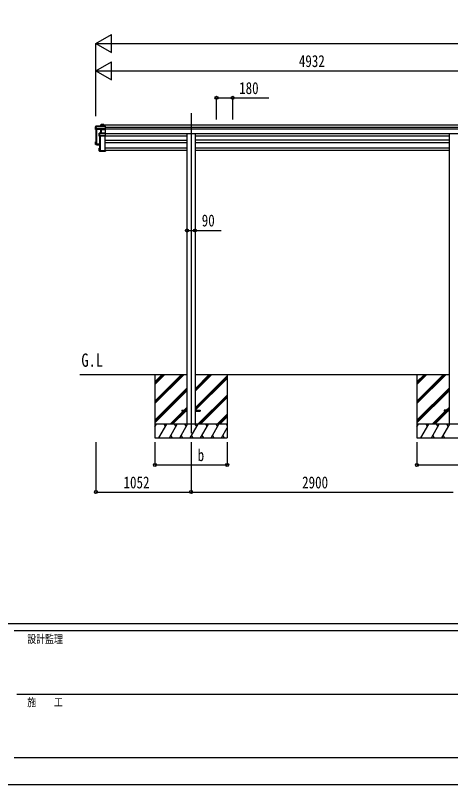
# Model space of a CAD drawing. Units: millimetres, scale not verified. Extents: x -16820 to 16820, y -11880 to 11880.
# Drawn here: x -5205 to -389, y -11880 to -3371 of the extents above; entities that cross this region are included whole.
import ezdxf
from ezdxf.enums import TextEntityAlignment as Align

# ---------------------------------------------------------------- set-up
doc = ezdxf.new("R2010")
doc.units = ezdxf.units.MM
doc.header["$LTSCALE"] = 40
for name, color, linetype in [('0-2_USER1', 3, 'Continuous'), ('0-3_YKK_12', 2, 'Continuous'), ('0-4_YKK_13', 4, 'Continuous'), ('0-5_YKK_A1', 4, 'Continuous'), ('0-6_YKK_D', 6, 'Continuous'), ('0-7_YKK_ZWAK', 7, 'Continuous')]:
    doc.layers.add(name, color=color, linetype=linetype)
doc.styles.add('ＭＳ ゴシック', font='')
doc.styles.get('ＭＳ ゴシック').set_extended_font_data('MS Gothic')

msp = doc.modelspace()

# ---------------------------------------------------------------- linework, layer by layer
at = {"layer": '0-3_YKK_12'}
for p, q in [((-3261.3, -4453.91), (-3261.3, -4931.65)), ((-3261.3, -4931.65), (-3261.3, -7993.43))]:
    msp.add_line(p, q, dxfattribs=at)
at = {"layer": '0-4_YKK_13'}
for p, q in [((-4258.21, -4582.33), (-4256.46, -4579.34)), ((-4258.21, -4596.65), (-4258.21, -4582.33)), ((-4256.39, -4579.09), (-4258.14, -4582.09)), ((-4256.46, -4579.34), (-4256.46, -4596.65)), ((-4226.4, -4578.84), (-4255.96, -4578.84)), ((-4255.96, -4579.29), (-4255.96, -4578.84)), ((-4225.4, -4579.89), (-4226.25, -4578.96)), ((-4226.25, -4596.65), (-4226.25, -4578.96)), ((-4225.4, -4596.65), (-4225.4, -4579.89)), ((-4317.34, -4633.32), (-4317.34, -4604.68)), ((-4313.39, -4622.82), (-4317.34, -4633.32)), ((-4258.3, -4635.89), (-4317.34, -4633.32)), ((-4312.86, -4596.9), (-4317.27, -4604.44)), ((-4312.93, -4619.03), (-4313.39, -4619.81)), ((-4313.39, -4622.82), (-4313.39, -4619.81)), ((-4210.56, -4596.65), (-4312.43, -4596.65)), ((-4312.43, -4597.1), (-4312.43, -4596.65)), ((-4312.43, -4597.1), (-4210.4, -4597.1)), ((-4312.43, -4618.98), (-4312.43, -4597.1)), ((-4304.9, -4621.39), (-4304.9, -4621.94)), ((-4256.89, -4623.48), (-4304.9, -4621.39)), ((-4304.9, -4621.94), (-4256.9, -4624.03)), ((-4277.32, -4706.12), (-4277.32, -4674.31)), ((-4275.15, -4672.5), (-4277.12, -4673.91)), ((-4210.4, -4672.41), (-4274.86, -4672.41)), ((-4274.86, -4672.41), (-4274.86, -4672.86)), ((-4257.41, -4633.51), (-4258.3, -4635.89)), ((-4257.82, -4672.41), (-4257.82, -4636.19)), ((-4257.79, -4636.31), (-4256.93, -4634.01)), ((-4256.93, -4634.01), (-4256.93, -4672.41)), ((-4256.9, -4624.03), (-4256.9, -4624.03)), ((-4256.9, -4633.4), (-4256.9, -4624.03)), ((-4256.9, -4624.03), (-4210.4, -4624.03)), ((-4210.4, -4623.48), (-4256.89, -4623.48)), ((-4210.4, -4633.38), (-4256.43, -4633.38)), ((-4256.43, -4633.38), (-4256.43, -4633.93)), ((-4210.54, -4633.57), (-4209.4, -4632.63)), ((-4210.4, -4597.1), (-4210.4, -4623.48)), ((-4210.4, -4624.03), (-4210.4, -4633.38)), ((-4210.4, -4633.93), (-4210.4, -4672.41)), ((-4210.4, -4672.86), (-4210.4, -4700.76)), ((-4210.27, -4623.84), (-4209.4, -4623.12)), ((-4210.27, -4672.53), (-4209.4, -4673.43)), ((-4210.25, -4596.76), (-4209.4, -4597.7)), ((-4209.4, -4623.12), (-4209.4, -4597.7)), ((-4209.4, -4632.63), (-4209.4, -4623.12)), ((-4209.4, -4673.43), (-4209.4, -4632.63)), ((-4209.4, -4700.4), (-4209.4, -4673.43)), ((-4275.82, -4702.06), (-4277.32, -4706.12)), ((-4276.82, -4706.61), (-4275.32, -4702.55)), ((-4210.4, -4706.61), (-4276.82, -4706.61)), ((-4275.36, -4698.29), (-4275.82, -4699.08)), ((-4275.82, -4702.06), (-4275.82, -4699.08)), ((-4275.32, -4702.55), (-4267.33, -4702.55)), ((-4267.33, -4698.25), (-4274.86, -4698.25)), ((-4267.33, -4700.76), (-4267.33, -4698.25)), ((-4267.33, -4700.76), (-4267.33, -4701.31)), ((-4210.4, -4700.76), (-4267.33, -4700.76)), ((-4267.33, -4702.55), (-4267.33, -4701.31)), ((-4267.33, -4701.31), (-4210.4, -4701.31)), ((-4210.4, -4701.31), (-4210.4, -4706.61)), ((-4210.4, -4706.61), (-4209.4, -4705.77)), ((-4210.27, -4701.12), (-4209.4, -4700.4)), ((-4209.4, -4705.77), (-4209.4, -4700.4)), ((-4209.4, -4705.77), (-4209.4, -4705.77)), ((-4317.34, -4797.45), (-4317.34, -4768.81)), ((-4313.39, -4800.44), (-4317.34, -4797.45)), ((-4316.4, -4769.21), (-4317.22, -4768.48)), ((-4313.4, -4768.45), (-4317.2, -4768.45)), ((-4313.4, -4768.34), (-4316.88, -4768.34)), ((-4316.4, -4769.21), (-4316.4, -4796.45)), ((-4313.4, -4769.21), (-4316.4, -4769.21)), ((-4316.4, -4796.45), (-4273.4, -4798.32)), ((-4313.4, -4773.26), (-4314.9, -4770.7)), ((-4313.4, -4770.7), (-4314.9, -4770.7)), ((-4314.9, -4795.02), (-4314.9, -4770.7)), ((-4273.4, -4796.83), (-4314.9, -4795.02)), ((-4313.39, -4800.44), (-4304.9, -4800.81)), ((-4310.55, -4791.74), (-4310.55, -4795.21)), ((-4304.9, -4800.81), (-4304.9, -4801.14)), ((-4304.9, -4801.14), (-4277.32, -4802.34)), ((-4304.9, -4801.14), (-4273.4, -4802.51)), ((-4277.32, -4870.25), (-4277.32, -4838.44)), ((-4276.82, -4837.94), (-4273.4, -4837.94)), ((-4273.4, -4838.78), (-4276.38, -4838.78)), ((-4274.88, -4840.28), (-4273.4, -4840.28)), ((-4274.88, -4868.21), (-4274.88, -4840.28)), ((-4277.18, -4870.59), (-4276.38, -4869.71)), ((-4277.12, -4870.65), (-4275.61, -4871.72)), ((-4210.4, -4870.74), (-4276.82, -4870.74)), ((-4276.82, -4870.74), (-4275.32, -4871.82)), ((-4276.38, -4869.71), (-4209.4, -4869.71)), ((-4275.32, -4871.82), (-4267.33, -4871.82)), ((-4211.4, -4868.21), (-4274.88, -4868.21)), ((-4272.98, -4867.47), (-4272.98, -4868.21)), ((-4267.33, -4871.82), (-4267.33, -4872.15)), ((-4267.33, -4872.15), (-4210.4, -4872.15)), ((-4267.33, -4872.15), (-4267.33, -4872.15)), ((-4267.33, -4872.15), (-4210.4, -4872.15)), ((-4209.4, -4863.39), (-4211.4, -4863.39)), ((-4211.4, -4863.84), (-4211.4, -4863.39)), ((-4211.4, -4863.84), (-4211.4, -4868.21)), ((-4209.4, -4863.84), (-4211.4, -4863.84)), ((-4210.4, -4870.74), (-4209.4, -4869.71)), ((-4210.4, -4872.15), (-4210.4, -4870.74)), ((-4210.27, -4872.02), (-4209.4, -4871.13)), ((-4209.4, -4863.39), (-4209.4, -4863.84)), ((-4209.4, -4863.84), (-4209.4, -4869.71)), ((-3361.3, -7738.93), (-3361.3, -7747.93)), ((-3361.3, -7738.93), (-3306.3, -7738.93)), ((-3216.3, -7738.93), (-3161.3, -7738.93)), ((-3161.3, -7738.93), (-3161.3, -7747.93)), ((-461.3, -7738.93), (-461.3, -7747.93)), ((-406.3, -7738.93), (-461.3, -7738.93)), ((-3361.3, -7747.93), (-3306.3, -7747.93)), ((-3216.3, -7747.93), (-3161.3, -7747.93)), ((-406.3, -7747.93), (-461.3, -7747.93))]:
    msp.add_line(p, q, dxfattribs=at)
for points in [[(-4255.96, -4596.65), (-4255.96, -4579.29), (-4226.61, -4579.29), (-4226.61, -4596.65)], [(-4317.34, -4604.68), (-4312.93, -4597.15), (-4312.93, -4619.03)], [(-4313.39, -4622.82), (-4304.9, -4623.19), (-4304.9, -4621.94)], [(-4304.9, -4621.39), (-4304.9, -4618.98), (-4312.43, -4618.98)], [(-4277.32, -4674.31), (-4275.36, -4672.9), (-4275.36, -4698.29)], [(-4274.86, -4698.25), (-4274.86, -4672.86), (-4210.4, -4672.86)], [(-4256.9, -4633.4), (-4256.9, -4633.4), (-4256.9, -4633.4)], [(-4256.43, -4672.41), (-4256.43, -4633.93), (-4210.4, -4633.93)], [(-4273.4, -4799.36), (-4317.34, -4797.45), (-4317.34, -4797.45), (-4316.4, -4796.45)], [(-4277.18, -4838.06), (-4276.38, -4838.78), (-4276.38, -4869.71)], [(-4209.4, -4869.71), (-4209.4, -4869.71), (-4209.4, -4871.13)]]:
    msp.add_lwpolyline(points, dxfattribs=at)
for centre, radius, start, end in [((-4255.97, -4579.34), 0.494, 149.67684, 180.01902), ((-4256.07, -4580.7), 1.41, 85.38783, 105.84391), ((-4255.96, -4579.34), 0.5, 90, 149.66687), ((-4312.44, -4597.15), 0.494, 149.67684, 180.01902), ((-4312.54, -4598.51), 1.41, 85.38783, 105.84391), ((-4312.54, -4620.39), 1.41, 85.38783, 105.84391), ((-4312.43, -4597.15), 0.5, 90, 149.66687), ((-4274.86, -4672.91), 0.498, 125.56678, 179.8201), ((-4274.97, -4674.26), 1.41, 85.38783, 105.84391), ((-4274.86, -4672.91), 0.5, 90, 125.54593), ((-4257.43, -4634.02), 0.502, 0.6157, 87.19354), ((-4257.3, -4633.89), 0.63, 355.28892, 50.49396), ((-4274.97, -4699.65), 1.41, 85.38783, 105.84391)]:
    msp.add_arc(centre, radius, start, end, dxfattribs=at)
for centre, major_axis, ratio, start_param, end_param in [((-4257.74, -4582.38), (-0.257, 0.444), 0.891995, 0.2825853, 0.9960465), ((-4226.61, -4579.34), (0.499, 0.499), 0.052408, 0.7330383, 1.5184364), ((-4225.9, -4579.34), (0.499, -0.499), 0.052408, 2.4085544, 3.1939525), ((-4276.85, -4674.33), (-0.169, 0.473), 0.931403, 0.4203333, 1.203868), ((-4258.29, -4636.31), (0.495, -0.086), 0.832908, 0.2017128, 1.7252301), ((-4256.41, -4633.57), (1, -0.045), 0.165035, 2.0927496, 3.0878869), ((-4256.43, -4634.06), (0.5, -0.046), 0.224394, 2.093456, 3.1010707), ((-4256.89, -4623.53), (0.011, 0.5), 0.002284, 1.4661262, 2.9758193), ((-4256.43, -4633.55), (1, 0), 0.165356, 1.5707963, 2.0604871), ((-4256.41, -4633.57), (1, -0.045), 0.165035, 2.0898554, 2.0927496), ((-4256.43, -4634.04), (0.5, 0), 0.226184, 1.5707963, 2.0728914), ((-4210.61, -4597.15), (0.372, 0.372), 0.900404, 0.0523599, 0.837758), ((-4210.9, -4633.87), (0.498, 0.498), 0.083094, 5.4454273, 6.2002822), ((-4210.9, -4633.87), (-0.372, 0.372), 0.900404, 3.8746309, 4.6294858), ((-4209.9, -4597.15), (-0.372, 0.372), 0.900404, 6.2308254, 7.0162236), ((-4209.9, -4623.53), (-0.372, 0.372), 0.900404, 0.7330383, 1.4878932), ((-4209.9, -4623.53), (0.498, 0.498), 0.083094, 2.3038346, 3.0586895), ((-4209.9, -4672.91), (-0.5, 0.5), 0.02182, 5.550147, 6.3050019), ((-4209.9, -4672.91), (-0.372, 0.372), 0.900404, 6.2613687, 7.0162236), ((-4276.85, -4706.19), (-0.289, 0.44), 0.847113, 0.9113503, 1.694885), ((-4276.85, -4706.19), (0.498, -0.074), 0.830741, 4.1047896, 4.8883243), ((-4275.32, -4702.05), (0.479, 0.147), 0.993384, 2.8453888, 4.4124582), ((-4209.9, -4700.81), (-0.372, 0.372), 0.900404, 0.7330383, 1.4878932), ((-4209.9, -4700.81), (0.498, 0.498), 0.083094, 2.3038346, 3.0586895), ((-4316.87, -4768.76), (0.257, 0.444), 0.891995, 1.432085, 2.1455462), ((-4316.86, -4768.77), (0.491, 0.117), 0.873782, 2.089881, 2.161818), ((-4316.82, -4768.84), (0.474, -0.272), 0.885613, 2.0407293, 2.8261274), ((-4276.85, -4838.36), (0.289, 0.44), 0.847113, 1.4467076, 2.2302423), ((-4276.85, -4838.36), (0.498, 0.074), 0.830741, 1.394861, 2.1783957), ((-4276.85, -4870.22), (0.169, 0.473), 0.931403, 1.9377246, 2.7212593), ((-4276.85, -4870.22), (-0.255, 0.46), 0.938446, 1.8784237, 2.6619584), ((-4275.32, -4871.32), (0.479, 0.147), 0.993384, 3.7907337, 4.4124582), ((-4209.9, -4871.65), (0.5, 0.5), 0.02182, 3.119776, 3.8746309)]:
    msp.add_ellipse(centre, major_axis=major_axis, ratio=ratio, start_param=start_param, end_param=end_param, dxfattribs=at)
at = {"layer": '0-5_YKK_A1'}
for p, q in [((-4225.4, -4582.7), (611.2, -4582.7)), ((-4313.4, -4633.49), (-4313.4, -4793.58)), ((-4311.9, -4633.56), (-4311.9, -4793.58)), ((-4311.39, -4633.58), (-4311.39, -4790.91)), ((-4308.28, -4633.71), (-4308.28, -4793.88)), ((-4209.4, -4605.57), (611.2, -4605.57)), ((-4209.4, -4625.73), (611.2, -4625.73)), ((-4209.4, -4676.94), (611.2, -4676.94)), ((-406.5, -4676.94), (-406.5, -7893.43)), ((-4273.4, -4706.61), (-4273.4, -4867.18)), ((-4271.9, -4706.61), (-4271.9, -4867.18)), ((-4268.28, -4706.61), (-4268.28, -4867.47)), ((-4211.9, -4867.47), (-4211.9, -4706.61)), ((-4211.9, -4751.15), (-3306.49, -4751.08)), ((-4209.4, -4701.26), (-3306.48, -4701.26)), ((-406.5, -4751.15), (-3216.11, -4750.93)), ((-3216.08, -4701.26), (-406.48, -4701.26)), ((-4313.1, -4793.88), (-4312.2, -4793.88)), ((-4311.39, -4790.91), (-4308.49, -4793.79)), ((-4308.28, -4793.88), (-4273.4, -4793.88)), ((-4308.28, -4793.88), (-4273.4, -4793.88)), ((-4211.9, -4777.39), (-3306.49, -4777.39)), ((-3306.5, -4780.1), (-4211.9, -4780.1)), ((-3306.5, -4838.67), (-4211.9, -4838.67)), ((-4067.35, -4777.39), (-4067.35, -4780.1)), ((-4059.2, -4777.39), (-4059.2, -4780.1)), ((-3887.35, -4777.39), (-3887.35, -4780.1)), ((-3879.2, -4777.39), (-3879.2, -4780.1)), ((-3707.35, -4777.39), (-3707.35, -4780.1)), ((-3699.2, -4777.39), (-3699.2, -4780.1)), ((-3527.35, -4777.39), (-3527.35, -4780.1)), ((-3519.2, -4777.39), (-3519.2, -4780.1)), ((-3347.35, -4777.39), (-3347.35, -4780.1)), ((-3339.2, -4777.39), (-3339.2, -4780.1)), ((-3216.11, -4777.39), (-406.5, -4777.39)), ((-406.5, -4780.1), (-3216.1, -4780.1)), ((-406.5, -4838.67), (-3216.1, -4838.67)), ((-3167.35, -4777.39), (-3167.35, -4780.1)), ((-3159.2, -4777.39), (-3159.2, -4780.1)), ((-2987.35, -4777.39), (-2987.35, -4780.1)), ((-2979.2, -4777.39), (-2979.2, -4780.1)), ((-2807.35, -4777.39), (-2807.35, -4780.1)), ((-2799.2, -4777.39), (-2799.2, -4780.1)), ((-2627.35, -4777.39), (-2627.35, -4780.1)), ((-2619.2, -4777.39), (-2619.2, -4780.1)), ((-2447.35, -4777.39), (-2447.35, -4780.1)), ((-2439.2, -4777.39), (-2439.2, -4780.1)), ((-2267.35, -4777.39), (-2267.35, -4780.1)), ((-2259.2, -4777.39), (-2259.2, -4780.1)), ((-2087.35, -4777.39), (-2087.35, -4780.1)), ((-2079.2, -4777.39), (-2079.2, -4780.1)), ((-1907.35, -4777.39), (-1907.35, -4780.1)), ((-1899.2, -4777.39), (-1899.2, -4780.1)), ((-1725.77, -4777.39), (-1725.77, -4780.1)), ((-1719.2, -4777.39), (-1719.2, -4780.1)), ((-1547.35, -4777.39), (-1547.35, -4780.1)), ((-1539.2, -4777.39), (-1539.2, -4780.1)), ((-1367.35, -4777.39), (-1367.35, -4780.1)), ((-1359.2, -4777.39), (-1359.2, -4780.1)), ((-1187.35, -4777.39), (-1187.35, -4780.1)), ((-1179.2, -4777.39), (-1179.2, -4780.1)), ((-1007.35, -4777.39), (-1007.35, -4780.1)), ((-999.2, -4777.39), (-999.2, -4780.1)), ((-827.35, -4777.39), (-827.35, -4780.1)), ((-819.2, -4777.39), (-819.2, -4780.1)), ((-647.35, -4777.39), (-647.35, -4780.1)), ((-639.2, -4777.39), (-639.2, -4780.1)), ((-467.35, -4777.39), (-467.35, -4780.1)), ((-459.2, -4777.39), (-459.2, -4780.1)), ((-4273.1, -4867.47), (-4272.2, -4867.47)), ((-4271.39, -4864.5), (-4268.49, -4867.39)), ((-4268.28, -4867.47), (-4211.9, -4867.47)), ((-4211.4, -4864.75), (-4211.9, -4864.75)), ((-3306.5, -4864.75), (-4209.4, -4864.75)), ((-406.5, -4864.74), (-3216.1, -4864.76)), ((-4491.53, -7343.43), (-3306.3, -7343.43)), ((-3661.3, -7343.43), (-3661.3, -8043.43)), ((-3661.3, -7637.4), (-3367.32, -7343.43)), ((-3661.3, -7651.55), (-3353.18, -7343.43)), ((-3661.3, -7665.69), (-3339.04, -7343.43)), ((-3661.3, -7425.27), (-3579.46, -7343.43)), ((-3661.3, -7439.41), (-3565.31, -7343.43)), ((-3661.3, -7453.56), (-3551.17, -7343.43)), ((-3216.3, -7343.43), (-406.3, -7343.43)), ((-3216.3, -7529.06), (-3030.67, -7343.43)), ((-3216.3, -7514.92), (-3044.81, -7343.43)), ((-3216.3, -7500.77), (-3058.95, -7343.43)), ((-3216.3, -7712.9), (-2861.3, -7357.91)), ((-3216.3, -7727.05), (-2861.3, -7372.05)), ((-3214.04, -7738.93), (-2861.3, -7386.19)), ((-2861.3, -7343.43), (-2861.3, -8043.43)), ((-761.3, -7343.43), (-761.3, -8043.43)), ((-761.3, -7637.4), (-467.32, -7343.43)), ((-761.3, -7651.55), (-453.18, -7343.43)), ((-761.3, -7665.69), (-439.04, -7343.43)), ((-761.3, -7425.27), (-679.46, -7343.43)), ((-761.3, -7439.41), (-665.31, -7343.43)), ((-761.3, -7453.56), (-651.17, -7343.43)), ((-3661.3, -7849.54), (-3306.3, -7494.54)), ((-3661.3, -7863.68), (-3306.3, -7508.68)), ((-3661.3, -7877.82), (-3306.3, -7522.82)), ((-3184.69, -7893.43), (-2861.3, -7570.04)), ((-761.3, -7849.54), (-406.3, -7494.54)), ((-761.3, -7863.68), (-406.3, -7508.68)), ((-761.3, -7877.82), (-406.3, -7522.82)), ((-3170.55, -7893.43), (-2861.3, -7584.18)), ((-3156.41, -7893.43), (-2861.3, -7598.32)), ((-3338.56, -7738.93), (-3306.3, -7706.67)), ((-3324.42, -7738.93), (-3306.3, -7720.81)), ((-3310.27, -7738.93), (-3306.3, -7734.95)), ((-438.56, -7738.93), (-406.3, -7706.67)), ((-424.42, -7738.93), (-406.3, -7720.81)), ((-410.27, -7738.93), (-406.3, -7734.95)), ((-3493.06, -7893.43), (-3347.56, -7747.93)), ((-3478.92, -7893.43), (-3333.42, -7747.93)), ((-3464.78, -7893.43), (-3319.27, -7747.93)), ((-2972.56, -7893.43), (-2861.3, -7782.17)), ((-2958.42, -7893.43), (-2861.3, -7796.31)), ((-2944.28, -7893.43), (-2861.3, -7810.45)), ((-593.06, -7893.43), (-447.56, -7747.93)), ((-578.92, -7893.43), (-433.42, -7747.93)), ((-564.78, -7893.43), (-419.27, -7747.93)), ((-2861.3, -7893.43), (-3661.3, -7893.43)), ((-3661.3, -7922.37), (-3644.59, -7893.43)), ((-3616.76, -8043.43), (-3530.15, -7893.43)), ((-3545.15, -7919.41), (-3560.16, -7893.43)), ((-3501.28, -8043.43), (-3414.68, -7893.43)), ((-3429.68, -7919.41), (-3444.68, -7893.43)), ((-3385.81, -8043.43), (-3299.21, -7893.43)), ((-3314.21, -7919.41), (-3329.21, -7893.43)), ((-3270.34, -8043.43), (-3183.74, -7893.43)), ((-3198.74, -7919.41), (-3213.74, -7893.43)), ((-3154.87, -8043.43), (-3068.27, -7893.43)), ((-3083.27, -7919.41), (-3098.27, -7893.43)), ((-3039.4, -8043.43), (-2952.8, -7893.43)), ((-2967.8, -7919.41), (-2982.8, -7893.43)), ((-2861.3, -7903.87), (-2867.33, -7893.43)), ((38.7, -7893.43), (-761.3, -7893.43)), ((-761.3, -7922.37), (-744.59, -7893.43)), ((-716.76, -8043.43), (-630.15, -7893.43)), ((-645.15, -7919.41), (-660.16, -7893.43)), ((-601.28, -8043.43), (-514.68, -7893.43)), ((-529.68, -7919.41), (-544.68, -7893.43)), ((-485.81, -8043.43), (-399.21, -7893.43)), ((-414.21, -7919.41), (-429.21, -7893.43)), ((-3659.59, -7919.41), (-3661.3, -7916.45)), ((-2923.93, -8043.43), (-2861.3, -7934.94)), ((-759.59, -7919.41), (-761.3, -7916.45)), ((-3661.3, -8043.43), (-2861.3, -8043.43)), ((-3486.29, -8017.45), (-3471.29, -8043.43)), ((-3370.81, -8017.45), (-3355.82, -8043.43)), ((-3255.34, -8017.45), (-3240.35, -8043.43)), ((-3139.88, -8017.45), (-3124.88, -8043.43)), ((-3024.4, -8017.45), (-3009.41, -8043.43)), ((-2908.93, -8017.45), (-2893.94, -8043.43)), ((-761.3, -8043.43), (38.7, -8043.43)), ((-586.29, -8017.45), (-571.29, -8043.43)), ((-470.81, -8017.45), (-455.82, -8043.43))]:
    msp.add_line(p, q, dxfattribs=at)
for points in [[(-3306.5, -4676.94), (-3306.3, -7168.43), (-3306.3, -7893.43)], [(-3216.1, -4676.94), (-3216.3, -7168.43), (-3216.3, -7893.43)]]:
    msp.add_lwpolyline(points, dxfattribs=at)
for centre, radius, start, end in [((-4313.1, -4793.58), 0.299, 180.1578, 270.15693), ((-4312.2, -4793.58), 0.299, 269.84307, 359.8422), ((-4311.6, -4791.12), 0.3, 45.07151, 179.70637), ((-4308.28, -4793.58), 0.301, 225.19514, 270.02698), ((-4273.1, -4867.18), 0.299, 180.1578, 270.15693), ((-4272.2, -4867.18), 0.299, 269.84307, 359.8422), ((-4271.6, -4864.72), 0.3, 45.07151, 179.70637), ((-4268.28, -4867.17), 0.301, 225.19514, 270.02698)]:
    msp.add_arc(centre, radius, start, end, dxfattribs=at)
at = {"layer": '0-6_YKK_D'}
for p, q in [((-4313.4, -3682.7), (-4140.2, -3582.7)), ((-4140.2, -3782.7), (-4140.2, -3582.7)), ((-4313.4, -4486.6), (-4313.4, -3681.7)), ((-4313.4, -3682.7), (-4140.2, -3782.7)), ((-4313.4, -3682.7), (-3966.99, -3682.7)), ((-4113.4, -3682.7), (6070.7, -3682.7)), ((-4313.4, -3982.7), (-4140.2, -3882.7)), ((-4140.2, -4082.7), (-4140.2, -3882.7)), ((-4313.4, -4486.6), (-4313.4, -3981.7)), ((-4313.4, -3982.7), (-4140.2, -4082.7)), ((-4313.4, -3982.7), (-3966.99, -3982.7)), ((-4113.4, -3982.7), (418.7, -3982.7)), ((-2979.2, -4521.85), (-2979.2, -4281.7)), ((-2799.2, -4521.85), (-2799.2, -4281.7)), ((-4313.4, -8093.43), (-4313.4, -8644.43)), ((-3661.3, -8093.43), (-3661.3, -8344.43)), ((-3261.3, -8093.43), (-3261.3, -8644.43)), ((-3261.3, -8093.43), (-3261.3, -8644.43)), ((-2861.3, -8093.43), (-2861.3, -8344.43)), ((-761.3, -8093.43), (-761.3, -8344.43)), ((-3661.3, -8343.43), (-2861.3, -8343.43)), ((-761.3, -8343.43), (38.7, -8343.43)), ((-4313.4, -8643.43), (-3261.3, -8643.43)), ((-3261.3, -8643.43), (-361.3, -8643.43))]:
    msp.add_line(p, q, dxfattribs=at)
for points in [[(-2979.2, -4282.7), (-2799.2, -4282.7), (-2400.36, -4282.7)], [(-3306.5, -5750.2), (-3216.1, -5750.2), (-2926.24, -5750.2)]]:
    msp.add_lwpolyline(points, dxfattribs=at)
for centre in [(-2979.2, -4282.7), (-2799.2, -4282.7), (-3306.5, -5750.2), (-3216.1, -5750.2), (-3661.3, -8343.43), (-2861.3, -8343.43), (-761.3, -8343.43), (-4313.4, -8643.43), (-3261.3, -8643.43), (-3261.3, -8643.43)]:
    msp.add_circle(centre, 17, dxfattribs=at)
at = {"layer": '0-7_YKK_ZWAK'}
for p, q in [((15580.08, -10100), (-15619.92, -10100)), ((-19.92, -10180), (-5219.92, -10180)), ((-5189.92, -10880), (-19.92, -10880)), ((-5219.92, -11580), (-19.92, -11580))]:
    msp.add_line(p, q, dxfattribs=at)
msp.add_lwpolyline([(-16820, -11880), (16820, -11880), (16820, 11880), (-16820, 11880)], close=True, dxfattribs=at)

# ---------------------------------------------------------------- texts
at = {"layer": '0-2_USER1', "style": 'ＭＳ ゴシック', "width": 0.8}
msp.add_text('G.L', height=146.6, dxfattribs=at).set_placement((-4474.68, -7301.31), align=Align.BOTTOM_LEFT)
at = {"layer": '0-6_YKK_D', "style": 'ＭＳ ゴシック', "width": 0.8}
for s, p in [('4932', (-2068.15, -3981.7)), ('180', (-2728.98, -4280.48)), ('90', (-3142.77, -5744.86)), ('b', (-3188, -8341.2)), ('1052', (-4008.15, -8642.63)), ('2900', (-2032.1, -8642.63))]:
    msp.add_text(s, height=132, dxfattribs=at).set_placement(p, align=Align.BOTTOM_LEFT)
at = {"layer": '0-7_YKK_ZWAK', "style": 'ＭＳ ゴシック', "width": 0.8}
for s, p in [('設計監理', (-5073.25, -10340)), ('施\u3000\u3000工', (-5073.25, -11040))]:
    msp.add_text(s, height=87.98, dxfattribs=at).set_placement(p, align=Align.BOTTOM_LEFT)

doc.saveas('drawing.dxf')
